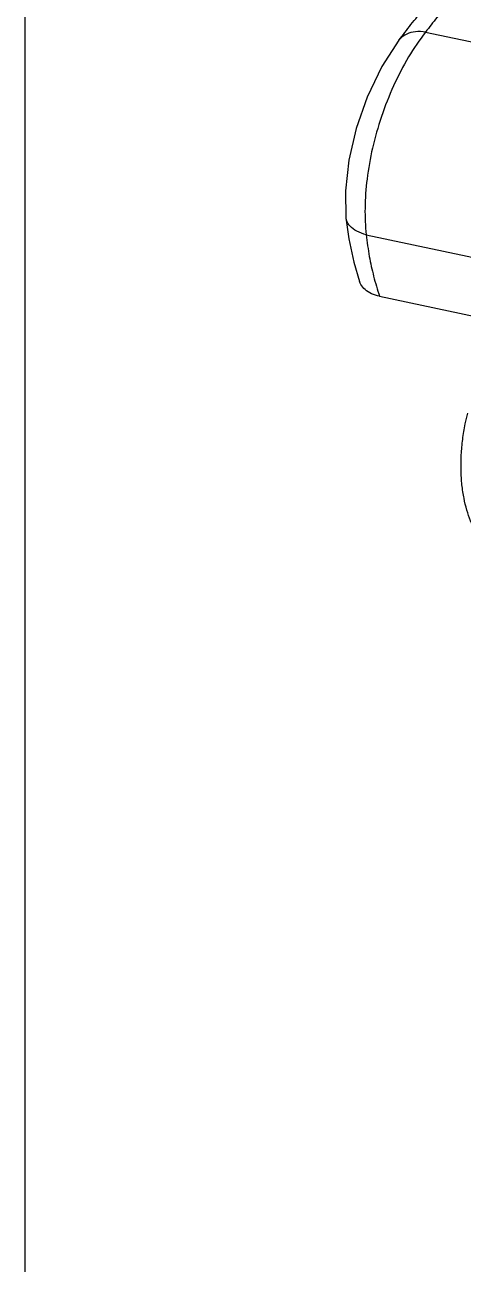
# Model space of a CAD drawing. Header units: millimetres. Extents: x 1786 to 4177, y -2705 to -1639.
# Drawn here: x 3429.5 to 3455.6, y -1817.8 to -1744 of the extents above; entities that cross this region are included whole.
import ezdxf

# ---------------------------------------------------------------- set-up
doc = ezdxf.new("R2010")
doc.units = ezdxf.units.MM

# ---------------------------------------------------------------- blocks, each defined once
blk = doc.blocks.new('*u138')
at = {"color": 7, "linetype": 'Continuous'}
for p, q in [((-67.75, 4.75, 0), (-13.977, -6.655, 0)), ((-69.62, 4.174, 0), (-69.621, 4.173, 0)), ((-73.327, -8.268, 0), (-73.327, -8.267, 0)), ((-71.902, -9.468, 0), (-18.217, -20.854, 0)), ((-70.969, -13.773, 0), (-17.03, -25.213, 0))]:
    blk.add_line(p, q, dxfattribs=at)
at = {"color": 7, "linetype": 'Continuous', "elevation": 0}
for points in [[(-69.62, 4.174), (-70.813, 2.334), (-71.851, 0.19), (-72.625, -2.016), (-73.134, -4.222), (-73.37, -6.385), (-73.327, -8.268)], [(-73.327, -8.267), (-73.135, -9.743), (-72.786, -11.384), (-72.375, -12.744)]]:
    blk.add_lwpolyline(points, dxfattribs=at)
at = {"color": 7, "linetype": 'Continuous'}
for points, start_tangent, end_tangent in [([(-65.25, 7.827, 0), (-66.12, 6.808, 0), (-66.954, 5.782, 0), (-67.75, 4.75, 0)], (-0.658501, -0.75258), (-0.600499, -0.799626)), ([(-69.621, 4.173, 0), (-68.771, 5.275, 0), (-67.882, 6.369, 0), (-66.956, 7.453, 0)], (0.600499, 0.799626), (0.658501, 0.75258)), ([(-67.75, 4.75, 0), (-68.937, 3.005, 0), (-69.99, 0.982, 0), (-70.842, -1.179, 0), (-71.468, -3.387, 0), (-71.852, -5.553, 0), (-71.994, -7.597, 0), (-71.902, -9.468, 0)], (-0.616099, -0.787669), (0.115306, -0.99333)), ([(-67.75, 4.75, 0), (-68.463, 4.766, 0), (-69.069, 4.607, 0), (-69.529, 4.283, 0), (-69.62, 4.173, 0)], (-0.990456, 0.137829), (-0.599407, -0.800444)), ([(-71.902, -9.468, 0), (-72.567, -9.203, 0), (-73.042, -8.85, 0), (-73.294, -8.433, 0), (-73.326, -8.268, 0)], (-0.961073, 0.276293), (-0.089413, 0.995995)), ([(-71.902, -9.468, 0), (-71.691, -10.977, 0), (-71.39, -12.368, 0), (-70.969, -13.773, 0)], (0.102824, -0.9947), (0.327209, -0.944952)), ([(-70.969, -13.773, 0), (-71.534, -13.59, 0), (-71.986, -13.305, 0), (-72.288, -12.938, 0), (-72.375, -12.744, 0)], (-0.97824, 0.207477), (-0.326825, 0.945085)), ([(-64.468, -29.795, 0), (-64.588, -29.517, 0), (-64.85, -28.766, 0), (-65.054, -27.937, 0), (-65.195, -27, 0), (-65.261, -25.963, 0), (-65.243, -24.889, 0), (-65.144, -23.806, 0), (-64.965, -22.72, 0), (-64.796, -21.964, 0)], (-0.415683, 0.90951), (0.24172, 0.970346))]:
    blk.add_spline(points, degree=3, dxfattribs=dict(at, start_tangent=start_tangent, end_tangent=end_tangent))

msp = doc.modelspace()

# ---------------------------------------------------------------- linework, layer by layer
at = {"layer": 'Defpoints', "color": 2}
msp.add_lwpolyline([(3592.438, -1670.737), (3429.506, -1670.737), (3429.506, -1898.608), (3592.438, -1898.608)], close=True, dxfattribs=at)

# ---------------------------------------------------------------- block references
at = {"xscale": 0.849999999999909, "yscale": 0.849999999999909, "zscale": 0.849999999999909}
msp.add_blockref('*u138', (3510.972, -1748.465), dxfattribs=at)

doc.saveas('drawing.dxf')
